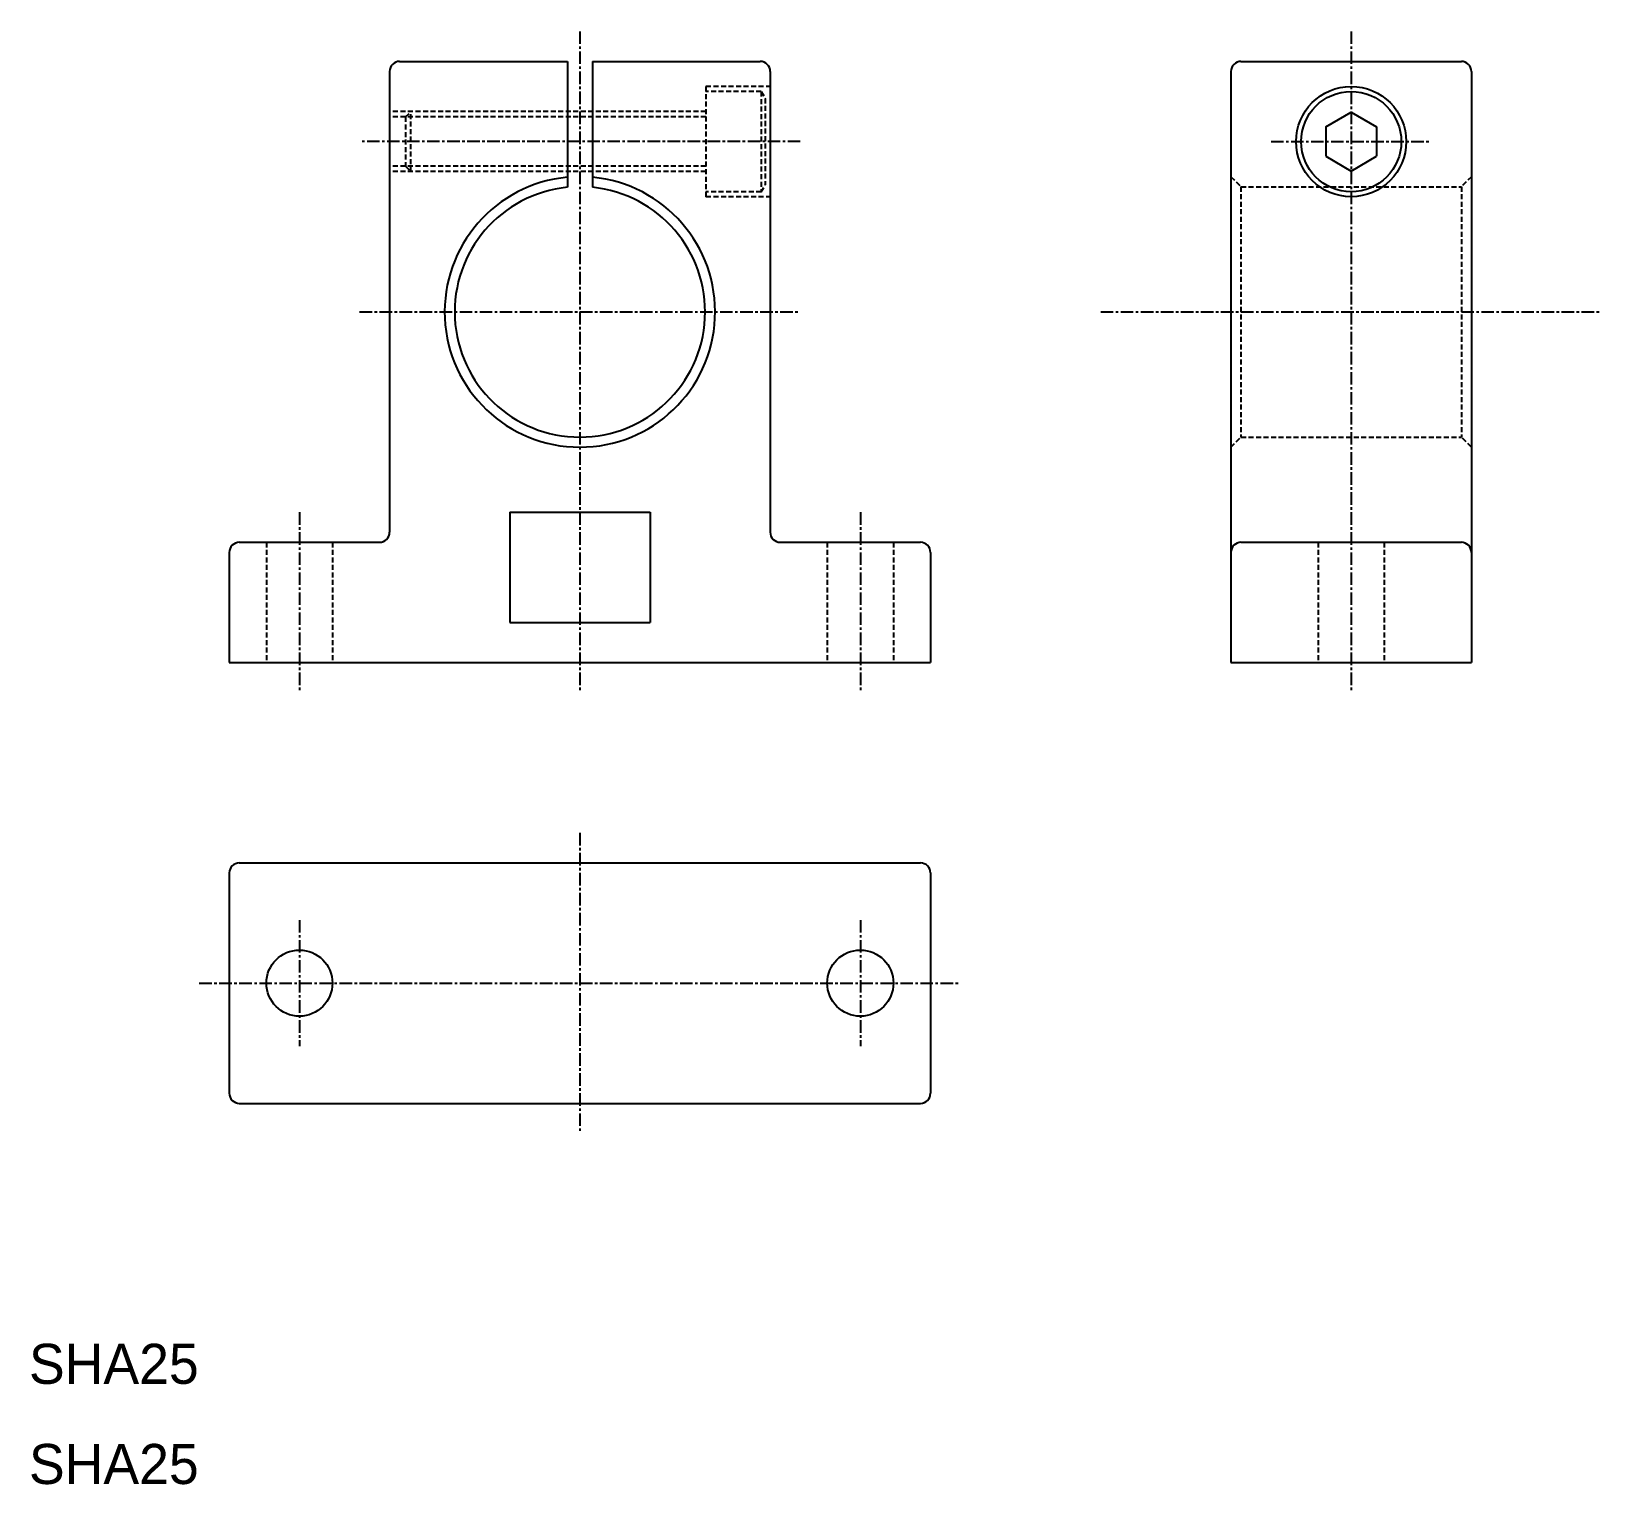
# Model space of a CAD drawing. Extents: x 10 to 167, y 10 to 155.
import ezdxf

# ---------------------------------------------------------------- set-up
doc = ezdxf.new("R2010")
doc.units = 0
doc.linetypes.add('CENTER', pattern=[2, 1.25, -0.25, 0.25, -0.25])
doc.linetypes.add('DASHED', pattern=[0.75, 0.5, -0.25])
doc.layers.get('0').update_dxf_attribs({"linetype": 'CONTINUOUS'})
doc.layers.add('CENTER', color=1, linetype='CENTER')

msp = doc.modelspace()

# ---------------------------------------------------------------- linework, layer by layer
at = {"color": 7, "linetype": 'CONTINUOUS'}
for p, q in [((46.0001, 151), (46.0001, 105)), ((47.0001, 152), (63.7501, 152)), ((63.7501, 152), (63.7501, 139.437343)), ((66.2501, 152), (66.2501, 139.437343)), ((66.2501, 152), (83.0001, 152)), ((84.0001, 151), (84.0001, 105)), ((130.0001, 151), (130.0001, 92)), ((131.0001, 152), (153.0001, 152)), ((154.0001, 151), (154.0001, 92)), ((139.457604, 145.467907), (142.000108, 146.935822)), ((142.000108, 146.935827), (144.542603, 145.467916)), ((139.457604, 145.467911), (139.457604, 142.532089)), ((144.542596, 145.467911), (144.542596, 142.532089)), ((139.457612, 142.532075), (142.000108, 141.064164)), ((142.000108, 141.064167), (144.542603, 142.532077)), ((58.0001, 107), (72.0001, 107)), ((58.0001, 107), (58.0001, 96)), ((72.0001, 107), (72.0001, 96)), ((31.0001, 104), (45.0001, 104)), ((85.0001, 104), (99.0001, 104)), ((131.0001, 104), (153.0001, 104)), ((30.0001, 103), (30.0001, 92)), ((100.0001, 103), (100.0001, 92)), ((58.0001, 96), (72.0001, 96)), ((30.0001, 92), (100.0001, 92)), ((130.0001, 92), (154.0001, 92)), ((30, 71), (30, 49)), ((31, 72), (99, 72)), ((100, 71), (100, 49)), ((31, 48), (99, 48))]:
    msp.add_line(p, q, dxfattribs=at)
at = {"color": 3, "linetype": 'DASHED'}
for p, q in [((77.588353, 149.5), (77.588353, 138.5)), ((84.088353, 149.5), (77.588353, 149.5)), ((83.099921, 149), (77.588353, 149)), ((83.099921, 149), (83.099921, 139)), ((83.099921, 149), (83.500001, 148.307041)), ((83.500001, 148.307041), (83.500001, 139.692959)), ((77.588353, 147), (46.0001, 147)), ((77.588353, 146.4585), (46.0001, 146.4585)), ((47.588353, 146.4585), (48.129853, 147)), ((47.588353, 146.4585), (47.588353, 141.5415)), ((48.129853, 141), (48.129853, 147)), ((77.588353, 141.5415), (46.0001, 141.5415)), ((47.588353, 141.541501), (48.129853, 141.000001)), ((77.588353, 141), (46.0001, 141)), ((83.099921, 139.000001), (83.500001, 139.692959)), ((130.0001, 140.500001), (131.0001, 139.5)), ((154.0001, 140.500001), (153.0001, 139.5)), ((83.099919, 139), (77.588353, 139)), ((84.088353, 138.5), (77.588353, 138.5)), ((131.0001, 139.5), (153.0001, 139.5)), ((131.0001, 139.5), (131.0001, 114.5)), ((153.0001, 139.5), (153.0001, 114.5)), ((130.0001, 113.499999), (131.0001, 114.5)), ((131.0001, 114.5), (153.0001, 114.5)), ((154.0001, 113.499999), (153.0001, 114.5)), ((33.700101, 104), (33.700101, 92)), ((40.300099, 104), (40.300099, 92)), ((89.700101, 104), (89.700101, 92)), ((96.300099, 104), (96.300099, 92)), ((138.700097, 104), (138.700097, 92)), ((145.300103, 104), (145.300103, 92))]:
    msp.add_line(p, q, dxfattribs=at)
at = {"color": 7, "linetype": 'CONTINUOUS'}
for centre, radius in [((142.0001, 144), 5.5), ((142.0001, 144), 5), ((37, 60), 3.3), ((93, 60), 3.3)]:
    msp.add_circle(centre, radius, dxfattribs=at)
for centre, radius, start, end in [((47.0001, 151), 1, 90.000003, 180.00001), ((83.0001, 151), 1, 0, 90.000003), ((131.0001, 151), 1, 90.000003, 180.00001), ((153.0001, 151), 1, 0, 90.000003), ((65.0001, 127), 13.5, 95.31277471, 84.68722529), ((65.0001, 127), 12.5, 95.73917048, 84.26082952), ((31.0001, 103), 1, 90.000003, 180.00001), ((45.0001, 105), 1, 270, 0), ((85.0001, 105), 1, 179.99999, 270), ((99.0001, 103), 1, 0, 90.000003), ((131.0001, 103), 1, 90.000003, 180.00001), ((153.0001, 103), 1, 0, 90.000003), ((31, 71), 1, 90.000003, 180.00001), ((99, 71), 1, 0, 90.000003), ((31, 49), 1, 179.99999, 270), ((99, 49), 1, 270, 0)]:
    msp.add_arc(centre, radius, start, end, dxfattribs=at)
at = {"layer": 'CENTER', "color": 1, "linetype": 'CENTER'}
for p, q in [((65.0001, 155), (65.0001, 89)), ((142.0001, 155), (142.0001, 89)), ((87.0001, 144), (43.0001, 144)), ((134.0001, 144), (150.0001, 144)), ((43.0001, 127), (87.0001, 127)), ((117.0001, 127), (167.0001, 127)), ((37.0001, 107), (37.0001, 89)), ((93.0001, 107), (93.0001, 89)), ((65, 75), (65, 45)), ((37, 66.300003), (37, 53.699997)), ((93, 66.300003), (93, 53.699997)), ((27, 60), (103, 60))]:
    msp.add_line(p, q, dxfattribs=at)

# ---------------------------------------------------------------- texts
at = {"color": 7, "linetype": 'CONTINUOUS'}
for p in [(10, 20), (10, 10)]:
    msp.add_text('SHA25', height=4, dxfattribs=at).set_placement(p)

doc.saveas('drawing.dxf')
